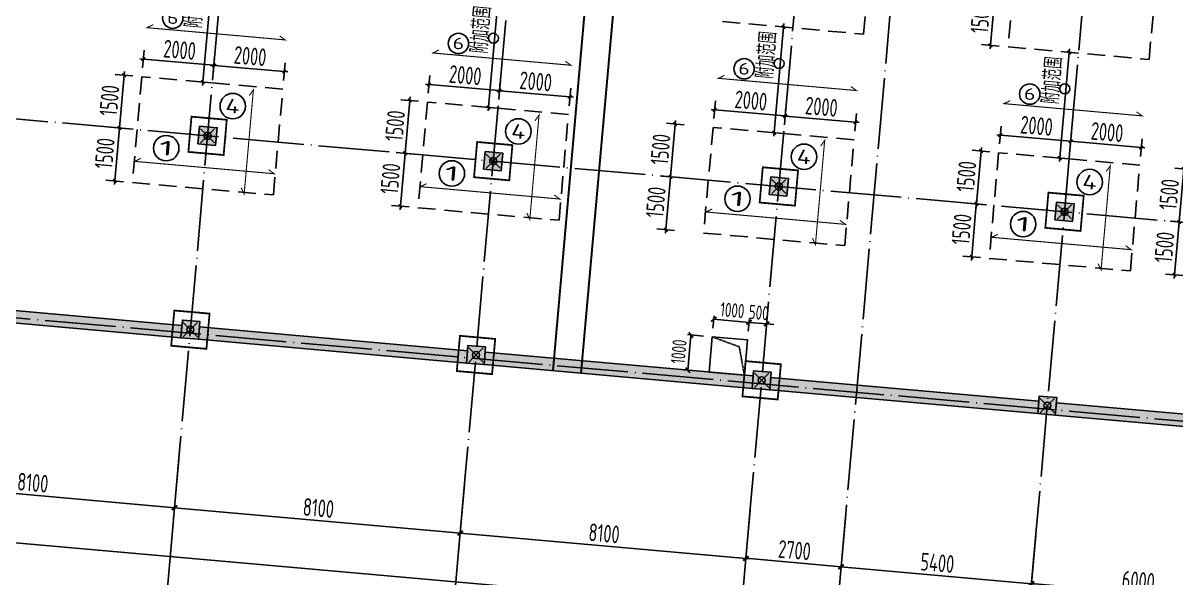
# Model space of a CAD drawing. Extents: x -57409 to 252654, y -8259 to 229119.
# Drawn here: x 98913 to 131477, y 25184 to 40868 of the extents above; entities that cross this region are included whole.
import ezdxf
from ezdxf.enums import TextEntityAlignment as Align

# ---------------------------------------------------------------- set-up
doc = ezdxf.new("R2010")
doc.units = 0
doc.header["$LTSCALE"] = 100
doc.header["$PDMODE"] = 35
doc.header["$PDSIZE"] = 200
for name, pattern in [('DASH', [0.35, 0.25, -0.1]), ('DASHED', [0.75, 0.5, -0.25]), ('DOTE', [2.42, 2, -0.2, 0.02, -0.2])]:
    doc.linetypes.add(name, pattern=pattern)
doc.layers.get('0').update_dxf_attribs({"linetype": 'CONTINUOUS'})
doc.layers.get('Defpoints').update_dxf_attribs({"linetype": 'CONTINUOUS'})
for name, color, linetype in [('B-TEXT', 3, 'CONTINUOUS'), ('codim', 7, 'CONTINUOUS'), ('COLU', 7, 'CONTINUOUS'), ('CT', 2, 'CONTINUOUS'), ('dim-wall', 7, 'CONTINUOUS'), ('dote', 253, 'DOTE'), ('h后浇带(新)', 1, 'CONTINUOUS'), ('h填实-柱墙', 254, 'CONTINUOUS'), ('JSK', 4, 'CONTINUOUS'), ('WALL', 3, 'CONTINUOUS'), ('Z-AXIS', 3, 'CONTINUOUS'), ('Z-TEXT', 2, 'CONTINUOUS'), ('z柱下板带', 140, 'CONTINUOUS'), ('z柱下板带1', 60, 'CONTINUOUS'), ('板底钢筋', 24, 'CONTINUOUS')]:
    doc.layers.add(name, color=color, linetype=linetype)
doc.layers.add('重心计算', color=7, linetype='CONTINUOUS', plot=False)
doc.styles.add('_TCH_AXIS', font='tssdeng.shx', dxfattribs={"width": 0.7, "bigfont": 'tssdchn.shx'})
doc.styles.add('COMPLEX', font='tssdeng.shx', dxfattribs={"width": 0.7, "bigfont": 'tssdchn.shx'})
doc.styles.add('Jgcad-DIM', font='tssdeng.shx', dxfattribs={"width": 0.7, "bigfont": 'tssdchn.shx'})
doc.styles.add('TSSD_Dimension', font='tssdeng.shx', dxfattribs={"width": 0.7})
doc.dimstyles.new('TSSD_100_100$0', dxfattribs={"dimtxt": 300, "dimasz": 100, "dimexe": 100, "dimexo": 250, "dimgap": 100, "dimtad": 1, "dimdec": 0, "dimzin": 0, "dimdsep": 46, "dimtxsty": 'TSSD_Dimension', "dimblk": '_tsdbk', "dimblk1": '_tsdbk', "dimblk2": '_tsdbk', "dimsah": 1, "dimcen": 0, "dimdle": 100, "dimclrt": 7, "dimadec": 0, "dimazin": 0, "dimtfac": 1, "dimtdec": 0, "dimtix": 1, "dimtmove": 2, "dimatfit": 3, "dimldrblk": '_tsdbk', "dimfxl": 1, "dimtolj": 1, "dimtzin": 0, "dimarcsym": 0})

# ---------------------------------------------------------------- blocks, each defined once
blk = doc.blocks.new('_tsdbk')
blk.add_line((-1, 0), (0, 0))
at = {"const_width": 0.5}
blk.add_lwpolyline([(-0.7, -0.7), (0.7, 0.7)], dxfattribs=at)
blk = doc.blocks.new('*D13')
at = {"layer": 'Defpoints', "color": 0}
for p in [(122161, 27113), (127540, 26636), (127397, 25022)]:
    blk.add_point(p, dxfattribs=at)
at = {"layer": 'Z-AXIS', "color": 0, "lineweight": -2}
for p, q in [((122139, 26864), (122009, 25399)), ((127518, 26387), (127388, 24922)), ((122118, 25490), (127298, 25031))]:
    blk.add_line(p, q, dxfattribs=at)
at = {"layer": 'Z-AXIS', "color": 0, "lineweight": -2, "xscale": 100, "yscale": 100, "zscale": 100}
for p, rotation in [((122018, 25499), 174.9316457825303), ((127397, 25022), 354.9316457825303)]:
    blk.add_blockref('_tsdbk', p, dxfattribs=dict(at, rotation=rotation))
at = {"layer": 'Z-AXIS', "color": 7, "insert": (124739, 25609), "char_height": 500, "attachment_point": 5, "rotation": 354.9316, "style": 'TSSD_Dimension'}
blk.add_mtext('\\A1;5400', dxfattribs=at)
blk = doc.blocks.new('*D14')
at = {"layer": 'Defpoints', "color": 0}
for p in [(48949, 33607), (214449, 18928), (214184, 15937)]:
    blk.add_point(p, dxfattribs=at)
at = {"layer": 'Z-AXIS', "color": 0, "lineweight": -2}
for p, q in [((48927, 33358), (48675, 30516)), ((48783, 30606), (214084, 15946)), ((214427, 18679), (214175, 15837))]:
    blk.add_line(p, q, dxfattribs=at)
at = {"layer": 'Z-AXIS', "color": 0, "lineweight": -2, "xscale": 100, "yscale": 100, "zscale": 100}
for p, rotation in [((48684, 30615), 174.9316457825303), ((214184, 15937), 354.9316457825303)]:
    blk.add_blockref('_tsdbk', p, dxfattribs=dict(at, rotation=rotation))
at = {"layer": 'Z-AXIS', "color": 7, "insert": (131465, 23625), "char_height": 500, "attachment_point": 5, "rotation": 354.9316, "style": 'TSSD_Dimension'}
blk.add_mtext('\\A1;166150', dxfattribs=at)
blk = doc.blocks.new('*D19')
at = {"layer": 'Defpoints', "color": 0}
for p in [(95267, 29499), (103335, 28783), (103192, 27169)]:
    blk.add_point(p, dxfattribs=at)
at = {"layer": 'Z-AXIS', "color": 0, "lineweight": -2}
for p, q in [((95245, 29250), (95115, 27785)), ((103313, 28534), (103183, 27069)), ((95223, 27875), (103093, 27178))]:
    blk.add_line(p, q, dxfattribs=at)
at = {"layer": 'Z-AXIS', "color": 0, "lineweight": -2, "xscale": 100, "yscale": 100, "zscale": 100}
for p, rotation in [((95124, 27884), 174.9316457825303), ((103192, 27169), 354.9316457825303)]:
    blk.add_blockref('_tsdbk', p, dxfattribs=dict(at, rotation=rotation))
at = {"layer": 'Z-AXIS', "color": 7, "insert": (99189, 27875), "char_height": 500, "attachment_point": 5, "rotation": 354.9316, "style": 'TSSD_Dimension'}
blk.add_mtext('\\A1;8100', dxfattribs=at)
blk = doc.blocks.new('*D23')
at = {"layer": 'Defpoints', "color": 0}
for p in [(103335, 28783), (111404, 28068), (111261, 26453)]:
    blk.add_point(p, dxfattribs=at)
at = {"layer": 'Z-AXIS', "color": 0, "lineweight": -2}
for p, q in [((103313, 28534), (103183, 27069)), ((111382, 27819), (111252, 26354)), ((103292, 27160), (111161, 26462))]:
    blk.add_line(p, q, dxfattribs=at)
at = {"layer": 'Z-AXIS', "color": 0, "lineweight": -2, "xscale": 100, "yscale": 100, "zscale": 100}
for p, rotation in [((103192, 27169), 174.9316457825303), ((111261, 26453), 354.9316457825303)]:
    blk.add_blockref('_tsdbk', p, dxfattribs=dict(at, rotation=rotation))
at = {"layer": 'Z-AXIS', "color": 7, "insert": (107257, 27160), "char_height": 500, "attachment_point": 5, "rotation": 354.9316, "style": 'TSSD_Dimension'}
blk.add_mtext('\\A1;8100', dxfattribs=at)
blk = doc.blocks.new('*D24')
at = {"layer": 'Defpoints', "color": 0}
for p in [(111404, 28068), (119472, 27352), (119329, 25738)]:
    blk.add_point(p, dxfattribs=at)
at = {"layer": 'Z-AXIS', "color": 0, "lineweight": -2}
for p, q in [((111382, 27819), (111252, 26354)), ((119450, 27103), (119320, 25638)), ((111360, 26444), (119229, 25746))]:
    blk.add_line(p, q, dxfattribs=at)
at = {"layer": 'Z-AXIS', "color": 0, "lineweight": -2, "xscale": 100, "yscale": 100, "zscale": 100}
for p, rotation in [((111261, 26453), 174.9316457825303), ((119329, 25738), 354.9316457825303)]:
    blk.add_blockref('_tsdbk', p, dxfattribs=dict(at, rotation=rotation))
at = {"layer": 'Z-AXIS', "color": 7, "insert": (115326, 26444), "char_height": 500, "attachment_point": 5, "rotation": 354.9316, "style": 'TSSD_Dimension'}
blk.add_mtext('\\A1;8100', dxfattribs=at)
blk = doc.blocks.new('*D25')
at = {"layer": 'Defpoints', "color": 0}
for p in [(119472, 27352), (122161, 27113), (122018, 25499)]:
    blk.add_point(p, dxfattribs=at)
at = {"layer": 'Z-AXIS', "color": 0, "lineweight": -2}
for p, q in [((119450, 27103), (119320, 25638)), ((122139, 26864), (122009, 25399)), ((119428, 25729), (121919, 25508))]:
    blk.add_line(p, q, dxfattribs=at)
at = {"layer": 'Z-AXIS', "color": 0, "lineweight": -2, "xscale": 100, "yscale": 100, "zscale": 100}
for p, rotation in [((119329, 25738), 174.9316457825303), ((122018, 25499), 354.9316457825303)]:
    blk.add_blockref('_tsdbk', p, dxfattribs=dict(at, rotation=rotation))
at = {"layer": 'Z-AXIS', "color": 7, "insert": (120704, 25967), "char_height": 500, "attachment_point": 5, "rotation": 354.9316, "style": 'TSSD_Dimension'}
blk.add_mtext('\\A1;2700', dxfattribs=at)
blk = doc.blocks.new('*D31')
at = {"layer": 'Defpoints', "color": 0}
for p in [(127540, 26636), (133517, 26106), (133374, 24492)]:
    blk.add_point(p, dxfattribs=at)
at = {"layer": 'Z-AXIS', "color": 0, "lineweight": -2}
for p, q in [((127518, 26387), (127388, 24922)), ((133495, 25857), (133365, 24392)), ((127497, 25013), (133274, 24501))]:
    blk.add_line(p, q, dxfattribs=at)
at = {"layer": 'Z-AXIS', "color": 0, "lineweight": -2, "xscale": 100, "yscale": 100, "zscale": 100}
for p, rotation in [((127397, 25022), 174.9316457825303), ((133374, 24492), 354.9316457825303)]:
    blk.add_blockref('_tsdbk', p, dxfattribs=dict(at, rotation=rotation))
at = {"layer": 'Z-AXIS', "color": 7, "insert": (130416, 25106), "char_height": 500, "attachment_point": 5, "rotation": 354.9316, "style": 'TSSD_Dimension'}
blk.add_mtext('\\A1;6000', dxfattribs=at)
blk = doc.blocks.new('_AXISO')
blk.add_circle((0, 0), 0.5)
at = {"layer": 'B-TEXT', "style": 'COMPLEX', "width": 1.450893}
blk.add_attdef('A', text='', height=0.56, dxfattribs=at).set_placement((0.249375, -0.28), (0.749375, -0.28), align=Align.FIT)
blk = doc.blocks.new('_ArchTick')
at = {"color": 0, "linetype": 'ByBlock', "const_width": 0.4}
blk.add_lwpolyline([(-0.5, -0.5), (0.5, 0.5)], dxfattribs=at)
blk = doc.blocks.new('*D1659')
at = {"layer": 'codim', "color": 7, "lineweight": -2}
for p, q in [((126618, 41708), (126120, 41752)), ((126486, 40214), (125988, 40258))]:
    blk.add_line(p, q, dxfattribs=at)
at = {"layer": 'codim', "color": 0, "lineweight": -2}
blk.add_line((126228, 40137), (126378, 41830), dxfattribs=at)
at = {"layer": 'Defpoints', "color": 0}
for p in [(126369, 41730), (126867, 41686), (126735, 40192)]:
    blk.add_point(p, dxfattribs=at)
at = {"layer": 'codim', "color": 0, "lineweight": -2, "xscale": 100, "yscale": 100, "zscale": 100}
for p, rotation in [((126369, 41730), 84.93164578921419), ((126237, 40236), 264.9316457892142)]:
    blk.add_blockref('_ArchTick', p, dxfattribs=dict(at, rotation=rotation))
at = {"layer": 'codim', "color": 1, "insert": (125954, 41014), "char_height": 500, "attachment_point": 5, "rotation": 84.9316, "style": 'Jgcad-DIM'}
blk.add_mtext('\\A1;1500', dxfattribs=at)
blk = doc.blocks.new('*D1460')
at = {"layer": 'codim', "color": 7, "lineweight": -2}
for p, q in [((131816, 35224), (131318, 35268)), ((131683, 33730), (131185, 33774))]:
    blk.add_line(p, q, dxfattribs=at)
at = {"layer": 'codim', "color": 0, "lineweight": -2}
blk.add_line((131425, 33652), (131576, 35345), dxfattribs=at)
at = {"layer": 'Defpoints', "color": 0}
for p in [(131567, 35246), (132065, 35202), (131932, 33707)]:
    blk.add_point(p, dxfattribs=at)
at = {"layer": 'codim', "color": 0, "lineweight": -2, "xscale": 100, "yscale": 100, "zscale": 100}
for p, rotation in [((131567, 35246), 84.93164578921419), ((131434, 33752), 264.9316457892142)]:
    blk.add_blockref('_ArchTick', p, dxfattribs=dict(at, rotation=rotation))
at = {"layer": 'codim', "color": 1, "insert": (131152, 34530), "char_height": 500, "attachment_point": 5, "rotation": 84.9316, "style": 'Jgcad-DIM'}
blk.add_mtext('\\A1;1500', dxfattribs=at)
blk = doc.blocks.new('*D1461')
at = {"layer": 'codim', "color": 0, "lineweight": -2}
blk.add_line((131558, 35146), (131708, 36840), dxfattribs=at)
at = {"layer": 'codim', "color": 7, "lineweight": -2}
for p, q in [((131948, 36718), (131450, 36762)), ((131816, 35224), (131318, 35268))]:
    blk.add_line(p, q, dxfattribs=at)
at = {"layer": 'Defpoints', "color": 0}
for p in [(131699, 36740), (132197, 36696), (132065, 35202)]:
    blk.add_point(p, dxfattribs=at)
at = {"layer": 'codim', "color": 0, "lineweight": -2, "xscale": 100, "yscale": 100, "zscale": 100}
for p, rotation in [((131699, 36740), 84.93164578921419), ((131567, 35246), 264.9316457892142)]:
    blk.add_blockref('_ArchTick', p, dxfattribs=dict(at, rotation=rotation))
at = {"layer": 'codim', "color": 1, "insert": (131284, 36024), "char_height": 500, "attachment_point": 5, "rotation": 84.9316, "style": 'Jgcad-DIM'}
blk.add_mtext('\\A1;1500', dxfattribs=at)
blk = doc.blocks.new('*D1474')
at = {"layer": 'codim', "color": 0, "lineweight": -2}
blk.add_line((125698, 34160), (125848, 35853), dxfattribs=at)
at = {"layer": 'codim', "color": 7, "lineweight": -2}
for p, q in [((126088, 35732), (125590, 35776)), ((125956, 34238), (125458, 34282))]:
    blk.add_line(p, q, dxfattribs=at)
at = {"layer": 'Defpoints', "color": 0}
for p in [(125839, 35754), (126337, 35710), (126205, 34215)]:
    blk.add_point(p, dxfattribs=at)
at = {"layer": 'codim', "color": 0, "lineweight": -2, "xscale": 100, "yscale": 100, "zscale": 100}
for p, rotation in [((125839, 35754), 84.93164578921422), ((125707, 34260), 264.9316457892142)]:
    blk.add_blockref('_ArchTick', p, dxfattribs=dict(at, rotation=rotation))
at = {"layer": 'codim', "color": 1, "insert": (125424, 35038), "char_height": 500, "attachment_point": 5, "rotation": 84.9316, "style": 'Jgcad-DIM'}
blk.add_mtext('\\A1;1500', dxfattribs=at)
blk = doc.blocks.new('*D1475')
at = {"layer": 'codim', "color": 7, "lineweight": -2}
for p, q in [((126221, 37226), (125723, 37270)), ((126088, 35732), (125590, 35776))]:
    blk.add_line(p, q, dxfattribs=at)
at = {"layer": 'codim', "color": 0, "lineweight": -2}
blk.add_line((125830, 35654), (125981, 37347), dxfattribs=at)
at = {"layer": 'Defpoints', "color": 0}
for p in [(125972, 37248), (126470, 37204), (126337, 35710)]:
    blk.add_point(p, dxfattribs=at)
at = {"layer": 'codim', "color": 0, "lineweight": -2, "xscale": 100, "yscale": 100, "zscale": 100}
for p, rotation in [((125972, 37248), 84.93164578921422), ((125839, 35754), 264.9316457892142)]:
    blk.add_blockref('_ArchTick', p, dxfattribs=dict(at, rotation=rotation))
at = {"layer": 'codim', "color": 1, "insert": (125557, 36532), "char_height": 500, "attachment_point": 5, "rotation": 84.9316, "style": 'Jgcad-DIM'}
blk.add_mtext('\\A1;1500', dxfattribs=at)
blk = doc.blocks.new('*D1476')
at = {"layer": 'codim', "color": 7, "lineweight": -2}
for p, q in [((126492, 37453), (126536, 37951)), ((128484, 37276), (128528, 37774))]:
    blk.add_line(p, q, dxfattribs=at)
at = {"layer": 'codim', "color": 0, "lineweight": -2}
blk.add_line((126414, 37711), (128606, 37516), dxfattribs=at)
at = {"layer": 'Defpoints', "color": 0}
for p in [(128506, 37525), (126470, 37204), (128462, 37027)]:
    blk.add_point(p, dxfattribs=at)
at = {"layer": 'codim', "color": 0, "lineweight": -2, "xscale": 100, "yscale": 100, "zscale": 100}
for p, rotation in [((126514, 37702), 174.9316457875895), ((128506, 37525), 354.9316457875895)]:
    blk.add_blockref('_ArchTick', p, dxfattribs=dict(at, rotation=rotation))
at = {"layer": 'codim', "color": 1, "insert": (127541, 37962), "char_height": 500, "attachment_point": 5, "rotation": 354.9316, "style": 'Jgcad-DIM'}
blk.add_mtext('\\A1;2000', dxfattribs=at)
blk = doc.blocks.new('*D1477')
at = {"layer": 'codim', "color": 0, "lineweight": -2}
blk.add_line((128406, 37534), (130598, 37340), dxfattribs=at)
at = {"layer": 'codim', "color": 7, "lineweight": -2}
for p, q in [((128484, 37276), (128528, 37774)), ((130476, 37099), (130520, 37597))]:
    blk.add_line(p, q, dxfattribs=at)
at = {"layer": 'Defpoints', "color": 0}
for p in [(130498, 37348), (128462, 37027), (130454, 36850)]:
    blk.add_point(p, dxfattribs=at)
at = {"layer": 'codim', "color": 0, "lineweight": -2, "xscale": 100, "yscale": 100, "zscale": 100}
for p, rotation in [((128506, 37525), 174.9316457875895), ((130498, 37348), 354.9316457875895)]:
    blk.add_blockref('_ArchTick', p, dxfattribs=dict(at, rotation=rotation))
at = {"layer": 'codim', "color": 1, "insert": (129533, 37785), "char_height": 500, "attachment_point": 5, "rotation": 354.9316, "style": 'Jgcad-DIM'}
blk.add_mtext('\\A1;2000', dxfattribs=at)
blk = doc.blocks.new('*D1478')
at = {"layer": 'codim', "color": 7, "lineweight": -2}
for p, q in [((117450, 36498), (116952, 36542)), ((117317, 35004), (116819, 35048))]:
    blk.add_line(p, q, dxfattribs=at)
at = {"layer": 'codim', "color": 0, "lineweight": -2}
blk.add_line((117060, 34926), (117210, 36619), dxfattribs=at)
at = {"layer": 'Defpoints', "color": 0}
for p in [(117201, 36520), (117699, 36476), (117566, 34982)]:
    blk.add_point(p, dxfattribs=at)
at = {"layer": 'codim', "color": 0, "lineweight": -2, "xscale": 100, "yscale": 100, "zscale": 100}
for p, rotation in [((117201, 36520), 84.93164578921554), ((117068, 35026), 264.9316457892155)]:
    blk.add_blockref('_ArchTick', p, dxfattribs=dict(at, rotation=rotation))
at = {"layer": 'codim', "color": 1, "insert": (116786, 35804), "char_height": 500, "attachment_point": 5, "rotation": 84.9316, "style": 'Jgcad-DIM'}
blk.add_mtext('\\A1;1500', dxfattribs=at)
blk = doc.blocks.new('*D1479')
at = {"layer": 'codim', "color": 0, "lineweight": -2}
blk.add_line((117192, 36420), (117342, 38114), dxfattribs=at)
at = {"layer": 'codim', "color": 7, "lineweight": -2}
for p, q in [((117582, 37992), (117084, 38036)), ((117450, 36498), (116952, 36542))]:
    blk.add_line(p, q, dxfattribs=at)
at = {"layer": 'Defpoints', "color": 0}
for p in [(117333, 38014), (117831, 37970), (117699, 36476)]:
    blk.add_point(p, dxfattribs=at)
at = {"layer": 'codim', "color": 0, "lineweight": -2, "xscale": 100, "yscale": 100, "zscale": 100}
for p, rotation in [((117333, 38014), 84.93164578921554), ((117201, 36520), 264.9316457892155)]:
    blk.add_blockref('_ArchTick', p, dxfattribs=dict(at, rotation=rotation))
at = {"layer": 'codim', "color": 1, "insert": (116918, 37298), "char_height": 500, "attachment_point": 5, "rotation": 84.9316, "style": 'Jgcad-DIM'}
blk.add_mtext('\\A1;1500', dxfattribs=at)
blk = doc.blocks.new('*D1480')
at = {"layer": 'codim', "color": 7, "lineweight": -2}
for p, q in [((118424, 38168), (118468, 38666)), ((120416, 37992), (120460, 38490))]:
    blk.add_line(p, q, dxfattribs=at)
at = {"layer": 'codim', "color": 0, "lineweight": -2}
blk.add_line((118346, 38426), (120537, 38232), dxfattribs=at)
at = {"layer": 'Defpoints', "color": 0}
for p in [(120438, 38241), (118401, 37919), (120394, 37743)]:
    blk.add_point(p, dxfattribs=at)
at = {"layer": 'codim', "color": 0, "lineweight": -2, "xscale": 100, "yscale": 100, "zscale": 100}
for p, rotation in [((118446, 38417), 174.931645787589), ((120438, 38241), 354.9316457875889)]:
    blk.add_blockref('_ArchTick', p, dxfattribs=dict(at, rotation=rotation))
at = {"layer": 'codim', "color": 1, "insert": (119473, 38678), "char_height": 500, "attachment_point": 5, "rotation": 354.9316, "style": 'Jgcad-DIM'}
blk.add_mtext('\\A1;2000', dxfattribs=at)
blk = doc.blocks.new('*D1481')
at = {"layer": 'codim', "color": 7, "lineweight": -2}
for p, q in [((120416, 37992), (120460, 38490)), ((122408, 37815), (122452, 38313))]:
    blk.add_line(p, q, dxfattribs=at)
at = {"layer": 'codim', "color": 0, "lineweight": -2}
blk.add_line((120338, 38249), (122530, 38055), dxfattribs=at)
at = {"layer": 'Defpoints', "color": 0}
for p in [(122430, 38064), (120394, 37743), (122386, 37566)]:
    blk.add_point(p, dxfattribs=at)
at = {"layer": 'codim', "color": 0, "lineweight": -2, "xscale": 100, "yscale": 100, "zscale": 100}
for p, rotation in [((120438, 38241), 174.931645787589), ((122430, 38064), 354.9316457875889)]:
    blk.add_blockref('_ArchTick', p, dxfattribs=dict(at, rotation=rotation))
at = {"layer": 'codim', "color": 1, "insert": (121465, 38501), "char_height": 500, "attachment_point": 5, "rotation": 354.9316, "style": 'Jgcad-DIM'}
blk.add_mtext('\\A1;2000', dxfattribs=at)
blk = doc.blocks.new('*D1482')
at = {"layer": 'codim', "color": 7, "lineweight": -2}
for p, q in [((109952, 37163), (109454, 37207)), ((109819, 35669), (109321, 35713))]:
    blk.add_line(p, q, dxfattribs=at)
at = {"layer": 'codim', "color": 0, "lineweight": -2}
blk.add_line((109561, 35591), (109711, 37285), dxfattribs=at)
at = {"layer": 'Defpoints', "color": 0}
for p in [(109703, 37185), (110201, 37141), (110068, 35647)]:
    blk.add_point(p, dxfattribs=at)
at = {"layer": 'codim', "color": 0, "lineweight": -2, "xscale": 100, "yscale": 100, "zscale": 100}
for p, rotation in [((109703, 37185), 84.93164578921422), ((109570, 35691), 264.9316457892142)]:
    blk.add_blockref('_ArchTick', p, dxfattribs=dict(at, rotation=rotation))
at = {"layer": 'codim', "color": 1, "insert": (109288, 36469), "char_height": 500, "attachment_point": 5, "rotation": 84.9316, "style": 'Jgcad-DIM'}
blk.add_mtext('\\A1;1500', dxfattribs=at)
blk = doc.blocks.new('*D1442')
at = {"layer": 'codim', "color": 0, "lineweight": -2}
blk.add_line((109694, 37085), (109844, 38779), dxfattribs=at)
at = {"layer": 'codim', "color": 7, "lineweight": -2}
for p, q in [((110084, 38657), (109586, 38701)), ((109952, 37163), (109454, 37207))]:
    blk.add_line(p, q, dxfattribs=at)
at = {"layer": 'Defpoints', "color": 0}
for p in [(109835, 38679), (110333, 38635), (110201, 37141)]:
    blk.add_point(p, dxfattribs=at)
at = {"layer": 'codim', "color": 0, "lineweight": -2, "xscale": 100, "yscale": 100, "zscale": 100}
for p, rotation in [((109835, 38679), 84.93164578921422), ((109703, 37185), 264.9316457892142)]:
    blk.add_blockref('_ArchTick', p, dxfattribs=dict(at, rotation=rotation))
at = {"layer": 'codim', "color": 1, "insert": (109420, 37963), "char_height": 500, "attachment_point": 5, "rotation": 84.9316, "style": 'Jgcad-DIM'}
blk.add_mtext('\\A1;1500', dxfattribs=at)
blk = doc.blocks.new('*D1443')
at = {"layer": 'codim', "color": 0, "lineweight": -2}
blk.add_line((110278, 39142), (112469, 38947), dxfattribs=at)
at = {"layer": 'codim', "color": 7, "lineweight": -2}
for p, q in [((110355, 38884), (110399, 39382)), ((112347, 38707), (112392, 39205))]:
    blk.add_line(p, q, dxfattribs=at)
at = {"layer": 'Defpoints', "color": 0}
for p in [(112369, 38956), (110333, 38635), (112325, 38458)]:
    blk.add_point(p, dxfattribs=at)
at = {"layer": 'codim', "color": 0, "lineweight": -2, "xscale": 100, "yscale": 100, "zscale": 100}
for p, rotation in [((110377, 39133), 174.9316457875902), ((112369, 38956), 354.9316457875902)]:
    blk.add_blockref('_ArchTick', p, dxfattribs=dict(at, rotation=rotation))
at = {"layer": 'codim', "color": 1, "insert": (111404, 39393), "char_height": 500, "attachment_point": 5, "rotation": 354.9316, "style": 'Jgcad-DIM'}
blk.add_mtext('\\A1;2000', dxfattribs=at)
blk = doc.blocks.new('*D1444')
at = {"layer": 'codim', "color": 7, "lineweight": -2}
for p, q in [((112347, 38707), (112392, 39205)), ((114340, 38531), (114384, 39029))]:
    blk.add_line(p, q, dxfattribs=at)
at = {"layer": 'codim', "color": 0, "lineweight": -2}
blk.add_line((112270, 38965), (114461, 38771), dxfattribs=at)
at = {"layer": 'Defpoints', "color": 0}
for p in [(114362, 38780), (112325, 38458), (114317, 38282)]:
    blk.add_point(p, dxfattribs=at)
at = {"layer": 'codim', "color": 0, "lineweight": -2, "xscale": 100, "yscale": 100, "zscale": 100}
for p, rotation in [((112369, 38956), 174.9316457875902), ((114362, 38780), 354.9316457875902)]:
    blk.add_blockref('_ArchTick', p, dxfattribs=dict(at, rotation=rotation))
at = {"layer": 'codim', "color": 1, "insert": (113396, 39217), "char_height": 500, "attachment_point": 5, "rotation": 354.9316, "style": 'Jgcad-DIM'}
blk.add_mtext('\\A1;2000', dxfattribs=at)
blk = doc.blocks.new('*D1445')
at = {"layer": 'codim', "color": 7, "lineweight": -2}
for p, q in [((101883, 37878), (101385, 37923)), ((101751, 36384), (101253, 36428))]:
    blk.add_line(p, q, dxfattribs=at)
at = {"layer": 'codim', "color": 0, "lineweight": -2}
blk.add_line((101493, 36307), (101643, 38000), dxfattribs=at)
at = {"layer": 'Defpoints', "color": 0}
for p in [(101634, 37901), (102132, 37856), (102000, 36362)]:
    blk.add_point(p, dxfattribs=at)
at = {"layer": 'codim', "color": 0, "lineweight": -2, "xscale": 100, "yscale": 100, "zscale": 100}
for p, rotation in [((101634, 37901), 84.93164578921419), ((101502, 36406), 264.9316457892142)]:
    blk.add_blockref('_ArchTick', p, dxfattribs=dict(at, rotation=rotation))
at = {"layer": 'codim', "color": 1, "insert": (101219, 37184), "char_height": 500, "attachment_point": 5, "rotation": 84.9316, "style": 'Jgcad-DIM'}
blk.add_mtext('\\A1;1500', dxfattribs=at)
blk = doc.blocks.new('*D1446')
at = {"layer": 'codim', "color": 7, "lineweight": -2}
for p, q in [((102016, 39373), (101518, 39417)), ((101883, 37878), (101385, 37923))]:
    blk.add_line(p, q, dxfattribs=at)
at = {"layer": 'codim', "color": 0, "lineweight": -2}
blk.add_line((101625, 37801), (101776, 39494), dxfattribs=at)
at = {"layer": 'Defpoints', "color": 0}
for p in [(101767, 39395), (102265, 39350), (102132, 37856)]:
    blk.add_point(p, dxfattribs=at)
at = {"layer": 'codim', "color": 0, "lineweight": -2, "xscale": 100, "yscale": 100, "zscale": 100}
for p, rotation in [((101767, 39395), 84.93164578921419), ((101634, 37901), 264.9316457892142)]:
    blk.add_blockref('_ArchTick', p, dxfattribs=dict(at, rotation=rotation))
at = {"layer": 'codim', "color": 1, "insert": (101352, 38679), "char_height": 500, "attachment_point": 5, "rotation": 84.9316, "style": 'Jgcad-DIM'}
blk.add_mtext('\\A1;1500', dxfattribs=at)
blk = doc.blocks.new('*D1447')
at = {"layer": 'codim', "color": 7, "lineweight": -2}
for p, q in [((102287, 39599), (102331, 40098)), ((104279, 39423), (104323, 39921))]:
    blk.add_line(p, q, dxfattribs=at)
at = {"layer": 'codim', "color": 0, "lineweight": -2}
blk.add_line((102209, 39857), (104401, 39663), dxfattribs=at)
at = {"layer": 'Defpoints', "color": 0}
for p in [(104301, 39672), (102265, 39350), (104257, 39174)]:
    blk.add_point(p, dxfattribs=at)
at = {"layer": 'codim', "color": 0, "lineweight": -2, "xscale": 100, "yscale": 100, "zscale": 100}
for p, rotation in [((102309, 39849), 174.931645787588), ((104301, 39672), 354.931645787588)]:
    blk.add_blockref('_ArchTick', p, dxfattribs=dict(at, rotation=rotation))
at = {"layer": 'codim', "color": 1, "insert": (103336, 40109), "char_height": 500, "attachment_point": 5, "rotation": 354.9316, "style": 'Jgcad-DIM'}
blk.add_mtext('\\A1;2000', dxfattribs=at)
blk = doc.blocks.new('*D1448')
at = {"layer": 'codim', "color": 7, "lineweight": -2}
for p, q in [((104279, 39423), (104323, 39921)), ((106271, 39246), (106315, 39744))]:
    blk.add_line(p, q, dxfattribs=at)
at = {"layer": 'codim', "color": 0, "lineweight": -2}
blk.add_line((104202, 39681), (106393, 39486), dxfattribs=at)
at = {"layer": 'Defpoints', "color": 0}
for p in [(106293, 39495), (104257, 39174), (106249, 38997)]:
    blk.add_point(p, dxfattribs=at)
at = {"layer": 'codim', "color": 0, "lineweight": -2, "xscale": 100, "yscale": 100, "zscale": 100}
for p, rotation in [((104301, 39672), 174.931645787588), ((106293, 39495), 354.931645787588)]:
    blk.add_blockref('_ArchTick', p, dxfattribs=dict(at, rotation=rotation))
at = {"layer": 'codim', "color": 1, "insert": (105328, 39932), "char_height": 500, "attachment_point": 5, "rotation": 354.9316, "style": 'Jgcad-DIM'}
blk.add_mtext('\\A1;2000', dxfattribs=at)
blk = doc.blocks.new('*D2804')
at = {"layer": 'Defpoints', "color": 0}
for p in [(117779, 32052), (118378, 31998), (118290, 31002)]:
    blk.add_point(p, dxfattribs=at)
at = {"layer": 'dim-wall', "color": 0, "lineweight": -2}
for p, q in [((118129, 32020), (117679, 32061)), ((117699, 31155), (117770, 31952)), ((118041, 31024), (117590, 31065))]:
    blk.add_line(p, q, dxfattribs=at)
at = {"layer": 'dim-wall', "color": 0, "lineweight": -2, "xscale": 100, "yscale": 100, "zscale": 100}
for p, rotation in [((117779, 32052), 84.89999999999996), ((117690, 31056), 264.9)]:
    blk.add_blockref('_tsdbk', p, dxfattribs=dict(at, rotation=rotation))
at = {"layer": 'dim-wall', "color": 7, "insert": (117435, 31580), "char_height": 400, "attachment_point": 5, "rotation": 84.9, "style": 'TSSD_Dimension'}
blk.add_mtext('\\A1;1000', dxfattribs=at)
blk = doc.blocks.new('*D2805')
at = {"layer": 'Defpoints', "color": 0}
for p in [(119419, 32407), (118378, 31998), (119374, 31910)]:
    blk.add_point(p, dxfattribs=at)
at = {"layer": 'dim-wall', "color": 0, "lineweight": -2}
for p, q in [((118400, 32247), (118432, 32596)), ((118522, 32487), (119319, 32416)), ((119397, 32159), (119428, 32507))]:
    blk.add_line(p, q, dxfattribs=at)
at = {"layer": 'dim-wall', "color": 0, "lineweight": -2, "xscale": 100, "yscale": 100, "zscale": 100}
for p, rotation in [((118423, 32496), 174.9), ((119419, 32407), 354.9)]:
    blk.add_blockref('_tsdbk', p, dxfattribs=dict(at, rotation=rotation))
at = {"layer": 'dim-wall', "color": 7, "insert": (118947, 32751), "char_height": 400, "attachment_point": 5, "rotation": 354.9, "style": 'TSSD_Dimension'}
blk.add_mtext('\\A1;1000', dxfattribs=at)
blk = doc.blocks.new('*D2806')
at = {"layer": 'Defpoints', "color": 0}
for p in [(119917, 32363), (119889, 32052), (119374, 31910)]:
    blk.add_point(p, dxfattribs=at)
at = {"layer": 'dim-wall', "color": 0, "lineweight": -2}
for p, q in [((119319, 32416), (119220, 32425)), ((119397, 32159), (119428, 32507)), ((119419, 32407), (119917, 32363)), ((119911, 32301), (119926, 32463)), ((120016, 32354), (120116, 32345))]:
    blk.add_line(p, q, dxfattribs=at)
at = {"layer": 'dim-wall', "color": 0, "lineweight": -2, "xscale": 100, "yscale": 100, "zscale": 100}
for p, rotation in [((119419, 32407), 354.9), ((119917, 32363), 174.9)]:
    blk.add_blockref('_tsdbk', p, dxfattribs=dict(at, rotation=rotation))
at = {"layer": 'dim-wall', "color": 7, "insert": (119694, 32684), "char_height": 400, "attachment_point": 5, "rotation": 354.9, "style": 'TSSD_Dimension'}
blk.add_mtext('\\A1;500', dxfattribs=at)
blk = doc.blocks.new('*D2891')
at = {"layer": 'codim', "color": 0, "lineweight": -2}
blk.add_line((128472, 40138), (128187, 36951), dxfattribs=at)
at = {"layer": 'codim', "color": 7, "lineweight": -2}
for p, q in [((128401, 40044), (128712, 40017)), ((128136, 37056), (128445, 37028))]:
    blk.add_line(p, q, dxfattribs=at)
at = {"layer": 'Defpoints', "color": 0}
for p in [(128152, 40066), (127887, 37078), (128196, 37051)]:
    blk.add_point(p, dxfattribs=at)
at = {"layer": 'codim', "color": 0, "lineweight": -2, "xscale": 100, "yscale": 100, "zscale": 100}
for p, rotation in [((128463, 40039), 84.8999999995674), ((128196, 37051), 264.8999999995674)]:
    blk.add_blockref('_ArchTick', p, dxfattribs=dict(at, rotation=rotation))
at = {"layer": 'codim', "color": 1, "insert": (127979, 39250), "char_height": 500, "attachment_point": 5, "rotation": 84.9, "style": 'Jgcad-DIM'}
blk.add_mtext('\\A1;\\A1;\\A1;\\A1;附加范围', dxfattribs=at)
blk = doc.blocks.new('*D2892')
at = {"layer": 'codim', "color": 0, "lineweight": -2}
blk.add_line((120403, 40854), (120119, 37667), dxfattribs=at)
at = {"layer": 'codim', "color": 7, "lineweight": -2}
for p, q in [((120332, 40760), (120643, 40732)), ((120068, 37772), (120377, 37744))]:
    blk.add_line(p, q, dxfattribs=at)
at = {"layer": 'Defpoints', "color": 0}
for p in [(120083, 40782), (119819, 37794), (120128, 37766)]:
    blk.add_point(p, dxfattribs=at)
at = {"layer": 'codim', "color": 0, "lineweight": -2, "xscale": 100, "yscale": 100, "zscale": 100}
for p, rotation in [((120394, 40754), 84.8999999995674), ((120128, 37766), 264.8999999995674)]:
    blk.add_blockref('_ArchTick', p, dxfattribs=dict(at, rotation=rotation))
at = {"layer": 'codim', "color": 1, "insert": (119911, 39965), "char_height": 500, "attachment_point": 5, "rotation": 84.9, "style": 'Jgcad-DIM'}
blk.add_mtext('\\A1;\\A1;\\A1;\\A1;附加范围', dxfattribs=at)
blk = doc.blocks.new('*D2893')
at = {"layer": 'codim', "color": 0, "lineweight": -2}
blk.add_line((112335, 41570), (112050, 38382), dxfattribs=at)
at = {"layer": 'codim', "color": 7, "lineweight": -2}
for p, q in [((112264, 41475), (112575, 41448)), ((112000, 38487), (112308, 38460))]:
    blk.add_line(p, q, dxfattribs=at)
at = {"layer": 'Defpoints', "color": 0}
for p in [(112015, 41498), (111751, 38509), (112059, 38482)]:
    blk.add_point(p, dxfattribs=at)
at = {"layer": 'codim', "color": 0, "lineweight": -2, "xscale": 100, "yscale": 100, "zscale": 100}
for p, rotation in [((112326, 41470), 84.8999999995674), ((112059, 38482), 264.8999999995674)]:
    blk.add_blockref('_ArchTick', p, dxfattribs=dict(at, rotation=rotation))
at = {"layer": 'codim', "color": 1, "insert": (111842, 40681), "char_height": 500, "attachment_point": 5, "rotation": 84.9, "style": 'Jgcad-DIM'}
blk.add_mtext('\\A1;\\A1;\\A1;\\A1;附加范围', dxfattribs=at)
blk = doc.blocks.new('*D2894')
at = {"layer": 'codim', "color": 0, "lineweight": -2}
blk.add_line((104267, 42285), (103982, 39098), dxfattribs=at)
at = {"layer": 'codim', "color": 7, "lineweight": -2}
for p, q in [((104196, 42191), (104507, 42163)), ((103931, 39203), (104240, 39175))]:
    blk.add_line(p, q, dxfattribs=at)
at = {"layer": 'Defpoints', "color": 0}
for p in [(103947, 42213), (103682, 39225), (103991, 39197)]:
    blk.add_point(p, dxfattribs=at)
at = {"layer": 'codim', "color": 0, "lineweight": -2, "xscale": 100, "yscale": 100, "zscale": 100}
for p, rotation in [((104258, 42186), 84.8999999995674), ((103991, 39197), 264.8999999995674)]:
    blk.add_blockref('_ArchTick', p, dxfattribs=dict(at, rotation=rotation))
at = {"layer": 'codim', "color": 1, "insert": (103774, 41396), "char_height": 500, "attachment_point": 5, "rotation": 84.9, "style": 'Jgcad-DIM'}
blk.add_mtext('\\A1;\\A1;\\A1;\\A1;附加范围', dxfattribs=at)
blk = doc.blocks.new('1')
at = {"layer": 'h后浇带(新)', "color": 6, "lineweight": 30}
for p, q in [((630771, 524573), (641330, 510244)), ((631889, 524404), (641974, 510719))]:
    blk.add_line(p, q, dxfattribs=at)
blk = doc.blocks.new('后浇带现场')
at = {"color": 1, "lineweight": 30, "rotation": 318.5460777723208}
blk.add_blockref('1', (-77006, 620463), dxfattribs=at)

msp = doc.modelspace()

# ---------------------------------------------------------------- hatches: boundary and pattern name
at = {"layer": 'h填实-柱墙'}
for points in [[(103853.3, 37452.7), (104351.4, 37408.5), (104395.5, 37906.6), (103897.5, 37950.8)], [(111921.6, 36737.1), (112419.7, 36693), (112463.9, 37191), (111965.8, 37235.2)], [(119990, 36021.5), (120488, 35977.4), (120532.2, 36475.4), (120034.1, 36519.6)], [(128058.3, 35306), (128556.3, 35261.8), (128600.5, 35759.8), (128102.5, 35804)], [(95828.1, 32994.3), (103398.3, 32322.9), (103367.4, 31974.2), (95797.1, 32645.6)], [(103367.4, 31974.2), (103865.5, 31930), (103909.6, 32428.1), (103411.6, 32472.3)], [(103896.4, 32278.7), (111466.7, 31607.3), (111435.8, 31258.6), (103865.5, 31930)], [(111435.8, 31258.6), (111933.8, 31214.5), (111978, 31712.5), (111479.9, 31756.7)], [(111964.7, 31563.1), (119535, 30891.7), (119504.1, 30543), (111933.8, 31214.5)], [(119504.1, 30543), (120002.1, 30498.9), (120046.3, 30996.9), (119548.3, 31041.1)], [(120033, 30847.5), (127603.3, 30176.1), (127572.4, 29827.5), (120002.1, 30498.9)], [(127572.4, 29827.5), (128070.5, 29783.3), (128114.6, 30281.3), (127616.6, 30325.5)], [(128101.4, 30131.9), (133330.8, 29668.1), (133299.9, 29319.5), (128070.5, 29783.3)]]:
    msp.add_hatch(color=256, dxfattribs=at).paths.add_polyline_path(points)

# ---------------------------------------------------------------- linework, layer by layer
at = {"layer": 'codim'}
for centre in [(112200.5, 40439.4), (120268.8, 39723.8), (128337.1, 39008.2)]:
    msp.add_circle(centre, 140.1, dxfattribs=at)
at = {"layer": 'COLU'}
for points in [[(103853.3, 37452.7), (104351.4, 37408.5), (104395.5, 37906.6), (103897.5, 37950.8)], [(111921.6, 36737.1), (112419.7, 36693), (112463.9, 37191), (111965.8, 37235.2)], [(119990, 36021.5), (120488, 35977.4), (120532.2, 36475.4), (120034.1, 36519.6)], [(128058.3, 35306), (128556.3, 35261.8), (128600.5, 35759.8), (128102.5, 35804)], [(103367.4, 31974.2), (103865.5, 31930), (103909.6, 32428.1), (103411.6, 32472.3)], [(111435.8, 31258.6), (111933.8, 31214.5), (111978, 31712.5), (111479.9, 31756.7)], [(119504.1, 30543), (120002.1, 30498.9), (120046.3, 30996.9), (119548.3, 31041.1)], [(127572.4, 29827.5), (128070.5, 29783.3), (128114.6, 30281.3), (127616.6, 30325.5)]]:
    msp.add_lwpolyline(points, close=True, dxfattribs=at)
at = {"layer": 'CT', "const_width": 50}
for points in [[(103582.2, 37225.8), (104578.3, 37137.4), (104666.6, 38133.5), (103670.5, 38221.9)], [(111650.5, 36510.2), (112646.6, 36421.8), (112735, 37417.9), (111738.9, 37506.3)], [(119718.9, 35794.6), (120715, 35706.3), (120803.3, 36702.4), (119807.2, 36790.7)], [(127787.2, 35079), (128783.3, 34990.7), (128871.6, 35986.8), (127875.5, 36075.1)], [(103096.3, 31747.3), (104092.4, 31658.9), (104180.7, 32655), (103184.7, 32743.4)], [(111164.6, 31031.7), (112160.7, 30943.4), (112249.1, 31939.4), (111253, 32027.8)], [(119233, 30316.1), (120229.1, 30227.8), (120317.4, 31223.9), (119321.3, 31312.2)]]:
    msp.add_lwpolyline(points, close=True, dxfattribs=at)
at = {"layer": 'dote', "ltscale": 10}
for p, q in [((131690.9, 73434.1), (127540.4, 26636.4)), ((125808.5, 68233.5), (122161.5, 27113.4)), ((113186.6, 48170.1), (111403.7, 28067.5)), ((121255, 47454.5), (119472, 27352)), ((104654.5, 43656.2), (103335.4, 28783.1)), ((217728.5, 27604), (44456.4, 42971.7)), ((217233.8, 22025.9), (51531.5, 36722.2))]:
    msp.add_line(p, q, dxfattribs=at)
at = {"layer": 'JSK'}
msp.add_lwpolyline([(119286, 30913.8), (119374.3, 31909.9), (118378.2, 31998.2), (118289.9, 31002.1)], close=True, dxfattribs=at)
at = {"layer": 'JSK', "linetype": 'DASH'}
msp.add_lwpolyline([(118378.2, 31998.2), (119143.5, 31719.2), (119286, 30913.8)], dxfattribs=at)
at = {"layer": 'WALL'}
for points in [[(95828.1, 32994.3), (103398.3, 32322.9), (103367.4, 31974.2), (95797.1, 32645.6)], [(103896.4, 32278.7), (111466.7, 31607.3), (111435.8, 31258.6), (103865.5, 31930)], [(111964.7, 31563.1), (119535, 30891.7), (119504.1, 30543), (111933.8, 31214.5)], [(120033, 30847.5), (127603.3, 30176.1), (127572.4, 29827.5), (120002.1, 30498.9)], [(128101.4, 30131.9), (133330.8, 29668.1), (133299.9, 29319.5), (128070.5, 29783.3)]]:
    msp.add_lwpolyline(points, close=True, dxfattribs=at)
at = {"layer": 'Z-AXIS'}
for p, q in [((103335.4, 28783.1), (102990.8, 24897.5)), ((111403.7, 28067.5), (111059.1, 24181.9)), ((119472, 27352), (119127.4, 23466.3)), ((122161.5, 27113.4), (121816.9, 23227.8)), ((127540.4, 26636.4), (127195.7, 22750.7))]:
    msp.add_line(p, q, dxfattribs=at)
at = {"layer": 'z柱下板带', "linetype": 'DASHED', "ltscale": 10}
for points in [[(118666.4, 40907.6), (122650.8, 40554.2), (122915.8, 43542.5), (118931.5, 43895.8)], [(126734.8, 40192), (130719.1, 39838.6), (130984.2, 42826.9), (126999.8, 43180.3)]]:
    msp.add_lwpolyline(points, close=True, dxfattribs=at)
at = {"layer": 'z柱下板带1', "linetype": 'DASHED', "ltscale": 10}
for points in [[(101999.7, 36362.2), (105984.1, 36008.8), (106249.1, 38997.1), (102264.8, 39350.5)], [(110068.1, 35646.6), (114052.4, 35293.2), (114317.4, 38281.5), (110333.1, 38634.9)], [(118136.4, 34931), (122120.7, 34577.7), (122385.8, 37565.9), (118401.4, 37919.3)], [(126204.7, 34215.4), (130189.1, 33862.1), (130454.1, 36850.3), (126469.7, 37203.7)]]:
    msp.add_lwpolyline(points, close=True, dxfattribs=at)
at = {"layer": '板底钢筋', "const_width": 30}
for points in [[(102590.7, 40821.4), (102415.9, 40736.5), (106316.1, 40390.6), (106159, 40504.9)], [(110659, 40105.8), (110484.2, 40020.9), (114384.5, 39675), (114227.3, 39789.3)], [(118727.4, 39390.2), (118552.5, 39305.3), (122452.8, 38959.4), (122295.6, 39073.7)], [(105073.1, 36214.7), (105157.9, 36039.8), (105418.6, 38978.2), (105304.2, 38821)], [(126795.7, 38674.6), (126620.9, 38589.7), (130521.1, 38243.8), (130364, 38358.1)], [(113141.4, 35499.1), (113226.3, 35324.2), (113486.9, 38262.6), (113372.5, 38105.4)], [(121209.7, 34783.5), (121294.6, 34608.7), (121555.2, 37547), (121440.9, 37389.8)], [(102240.8, 37043.2), (102066, 36958.3), (106005.9, 36608.9), (105848.8, 36723.2)], [(129278, 34067.9), (129362.9, 33893.1), (129623.5, 36831.4), (129509.2, 36674.2)], [(110309.2, 36327.6), (110134.3, 36242.8), (114074.3, 35893.3), (113917.1, 36007.6)], [(118377.5, 35612.1), (118202.6, 35527.2), (122142.6, 35177.7), (121985.4, 35292.1)], [(126445.8, 34896.5), (126271, 34811.6), (130210.9, 34462.1), (130053.8, 34576.5)]]:
    msp.add_lwpolyline(points, dxfattribs=at)
at = {"layer": '重心计算', "color": 5}
for p in [(104124.4, 37679.7), (104124.4, 37679.7), (112192.8, 36964.1), (112192.8, 36964.1), (120261.1, 36248.5), (120261.1, 36248.5), (128329.4, 35532.9), (128329.4, 35532.9), (103638.5, 32201.2), (103638.5, 32201.2), (111706.9, 31485.6), (111706.9, 31485.6), (119775.2, 30770), (119775.2, 30770), (127843.5, 30054.4), (127843.5, 30054.4)]:
    msp.add_point(p, dxfattribs=at)

# ---------------------------------------------------------------- block references
at = {"color": 3, "lineweight": 30}
msp.add_blockref('后浇带现场', (-627579.1, -547267.4), dxfattribs=at)
at = {"layer": 'Z-TEXT'}
ref = msp.add_blockref('_AXISO', (103142.1, 41005.9), dxfattribs=dict(at, xscale=576.0000000000059, yscale=576, zscale=576, rotation=359.9996457873814))
ref.add_attrib('A', '6', dxfattribs={"layer": 'Z-AXIS', "color": 7, "height": 325.8, "rotation": 359.99965, "style": '_TCH_AXIS', "width": 2}).set_placement((102979.2, 40843), (103305.1, 40843), align=Align.FIT)
ref = msp.add_blockref('_AXISO', (111210.5, 40290.4), dxfattribs=dict(at, xscale=576.0000000000059, yscale=576, zscale=576, rotation=359.9996457873814))
ref.add_attrib('A', '6', dxfattribs={"layer": 'Z-AXIS', "color": 7, "height": 325.8, "rotation": 359.99965, "style": '_TCH_AXIS', "width": 2}).set_placement((111047.5, 40127.4), (111373.4, 40127.4), align=Align.FIT)
ref = msp.add_blockref('_AXISO', (119278.8, 39574.8), dxfattribs=dict(at, xscale=576.0000000000059, yscale=576, zscale=576, rotation=359.9996457873814))
ref.add_attrib('A', '6', dxfattribs={"layer": 'Z-AXIS', "color": 7, "height": 325.8, "rotation": 359.99965, "style": '_TCH_AXIS', "width": 2}).set_placement((119115.9, 39411.9), (119441.7, 39411.9), align=Align.FIT)
ref = msp.add_blockref('_AXISO', (127347.1, 38859.2), dxfattribs=dict(at, xscale=576.0000000000059, yscale=576, zscale=576, rotation=359.9996457873814))
ref.add_attrib('A', '6', dxfattribs={"layer": 'Z-AXIS', "color": 7, "height": 325.8, "rotation": 359.99965, "style": '_TCH_AXIS', "width": 2}).set_placement((127184.2, 38696.3), (127510, 38696.3), align=Align.FIT)
ref = msp.add_blockref('_AXISO', (104836, 38519.9), dxfattribs=dict(at, xscale=720.0000000000083, yscale=720.0000000000005, zscale=720, rotation=354.9312915747627))
ref.add_attrib('A', '4', dxfattribs={"layer": 'Z-AXIS', "color": 7, "height": 407.3, "rotation": 354.93129, "style": '_TCH_AXIS', "width": 1.733333}).set_placement((104615.1, 38335), (105020.9, 38299), align=Align.FIT)
ref = msp.add_blockref('_AXISO', (112904.3, 37804.3), dxfattribs=dict(at, xscale=720.0000000000083, yscale=720, zscale=720, rotation=354.9312915747627))
ref.add_attrib('A', '4', dxfattribs={"layer": 'Z-AXIS', "color": 7, "height": 407.3, "rotation": 354.93129, "style": '_TCH_AXIS', "width": 1.733333}).set_placement((112683.5, 37619.4), (113089.2, 37583.5), align=Align.FIT)
ref = msp.add_blockref('_AXISO', (102956.7, 37331.4), dxfattribs=dict(at, xscale=720.0000000000083, yscale=720.0000000000005, zscale=720, rotation=354.9312915747627))
ref.add_attrib('A', '1', dxfattribs={"layer": 'Z-AXIS', "color": 7, "height": 407.3, "rotation": 354.93129, "style": '_TCH_AXIS', "width": 2.888889}).set_placement((102735.8, 37146.6), (103141.5, 37110.6), align=Align.FIT)
ref = msp.add_blockref('_AXISO', (120972.7, 37088.7), dxfattribs=dict(at, xscale=720.0000000000083, yscale=720, zscale=720, rotation=354.9312915747627))
ref.add_attrib('A', '4', dxfattribs={"layer": 'Z-AXIS', "color": 7, "height": 407.3, "rotation": 354.93129, "style": '_TCH_AXIS', "width": 1.733333}).set_placement((120751.8, 36903.9), (121157.5, 36867.9), align=Align.FIT)
ref = msp.add_blockref('_AXISO', (111025, 36615.9), dxfattribs=dict(at, xscale=720.0000000000083, yscale=720, zscale=720, rotation=354.9312915747627))
ref.add_attrib('A', '1', dxfattribs={"layer": 'Z-AXIS', "color": 7, "height": 407.3, "rotation": 354.93129, "style": '_TCH_AXIS', "width": 2.888889}).set_placement((110804.2, 36431), (111209.9, 36395), align=Align.FIT)
ref = msp.add_blockref('_AXISO', (129041, 36373.1), dxfattribs=dict(at, xscale=720.0000000000083, yscale=720, zscale=720, rotation=354.9312915747627))
ref.add_attrib('A', '4', dxfattribs={"layer": 'Z-AXIS', "color": 7, "height": 407.3, "rotation": 354.93129, "style": '_TCH_AXIS', "width": 1.733333}).set_placement((128820.1, 36188.3), (129225.8, 36152.3), align=Align.FIT)
ref = msp.add_blockref('_AXISO', (119093.3, 35900.3), dxfattribs=dict(at, xscale=720.0000000000083, yscale=720, zscale=720, rotation=354.9312915747627))
ref.add_attrib('A', '1', dxfattribs={"layer": 'Z-AXIS', "color": 7, "height": 407.3, "rotation": 354.93129, "style": '_TCH_AXIS', "width": 2.888889}).set_placement((118872.5, 35715.4), (119278.2, 35679.4), align=Align.FIT)
ref = msp.add_blockref('_AXISO', (127161.7, 35184.7), dxfattribs=dict(at, xscale=720.0000000000083, yscale=720, zscale=720, rotation=354.9312915747627))
ref.add_attrib('A', '1', dxfattribs={"layer": 'Z-AXIS', "color": 7, "height": 407.3, "rotation": 354.93129, "style": '_TCH_AXIS', "width": 2.888889}).set_placement((126940.8, 34999.8), (127346.5, 34963.8), align=Align.FIT)

# ---------------------------------------------------------------- dimensions: what is measured, and where the dimension line sits
at = {"layer": 'codim'}
for base, p1, p2, picture, middle in [((103990.9, 39197.4), (103946.8, 42213.2), (103682.3, 39225), '*D2894', (103774, 41396.3)), ((112059.3, 38481.8), (112015.1, 41497.7), (111750.6, 38509.4), '*D2893', (111842.3, 40680.8)), ((120127.6, 37766.3), (120083.5, 40782.1), (119818.9, 37793.8), '*D2892', (119910.6, 39965.2)), ((128195.9, 37050.7), (128151.8, 40066.5), (127887.3, 37078.2), '*D2891', (127979, 39249.6))]:
    dim = msp.add_linear_dim(base=base, p1=p1, p2=p2, angle=84.9, text='\\A1;\\A1;\\A1;附加范围', dimstyle='TSSD_100_100$0', override={"dimtxt": 500, "dimexe": 250, "dimtxsty": 'Jgcad-DIM', "dimblk": 'ArchTick', "dimblk1": 'ArchTick', "dimblk2": 'ArchTick', "dimclre": 7, "dimclrt": 1, "dimadec": 3}, dxfattribs=at)
    dim.commit()
    dim.dimension.update_dxf_attribs({"geometry": picture, "text_midpoint": middle, "dimtype": 160})
for base, p1, p2, angle, picture, middle in [((126369.2, 41730.3), (126734.8, 40192), (126867.3, 41686.1), 84.93165, '*D1659', (125954.4, 41014.1)), ((104301.1, 39671.8), (102264.8, 39350.5), (104256.9, 39173.8), 354.93165, '*D1447', (103335.9, 40108.8)), ((106293.3, 39495.1), (104256.9, 39173.8), (106249.1, 38997.1), 354.93165, '*D1448', (105328.1, 39932.1)), ((112369.4, 38956.2), (110333.1, 38634.9), (112325.3, 38458.2), 354.93165, '*D1443', (111404.3, 39393.2)), ((101766.7, 39394.6), (102132.2, 37856.3), (102264.8, 39350.5), 84.93165, '*D1446', (101351.8, 38678.5)), ((114361.6, 38779.6), (112325.3, 38458.2), (114317.4, 38281.5), 354.93165, '*D1444', (113396.5, 39216.5)), ((109835, 38679.1), (110200.6, 37140.8), (110333.1, 38634.9), 84.93165, '*D1442', (109420.2, 37962.9)), ((120437.8, 38240.7), (118401.4, 37919.3), (120393.6, 37742.6), 354.93165, '*D1480', (119472.6, 38677.6)), ((122429.9, 38064), (120393.6, 37742.6), (122385.8, 37565.9), 354.93165, '*D1481', (121464.8, 38500.9)), ((117333.4, 38014), (117698.9, 36475.7), (117831.4, 37969.9), 84.93165, '*D1479', (116918.5, 37297.9)), ((128506.1, 37525.1), (126469.7, 37203.7), (128461.9, 37027), 354.93165, '*D1476', (127540.9, 37962)), ((130498.3, 37348.4), (128461.9, 37027), (130454.1, 36850.3), 354.93165, '*D1477', (129533.1, 37785.4)), ((101634.2, 37900.5), (101999.7, 36362.2), (102132.2, 37856.3), 84.93165, '*D1445', (101219.3, 37184.4)), ((109702.5, 37184.9), (110068.1, 35646.6), (110200.6, 37140.8), 84.93165, '*D1482', (109287.6, 36468.8)), ((125971.7, 37247.9), (126337.2, 35709.6), (126469.7, 37203.7), 84.93165, '*D1475', (125556.8, 36531.7)), ((131699.2, 36739.9), (132064.7, 35201.6), (132197.3, 36695.7), 84.93165, '*D1461', (131284.3, 36023.8)), ((117200.9, 36519.9), (117566.4, 34981.6), (117698.9, 36475.7), 84.93165, '*D1478', (116786, 35803.7)), ((125839.2, 35753.8), (126204.7, 34215.4), (126337.2, 35709.6), 84.93165, '*D1474', (125424.3, 35037.6)), ((131566.7, 35245.8), (131932.2, 33707.5), (132064.7, 35201.6), 84.93165, '*D1460', (131151.8, 34529.6))]:
    dim = msp.add_linear_dim(base=base, p1=p1, p2=p2, angle=angle, dimstyle='TSSD_100_100$0', override={"dimtxt": 500, "dimexe": 250, "dimtxsty": 'Jgcad-DIM', "dimblk": 'ArchTick', "dimblk1": 'ArchTick', "dimblk2": 'ArchTick', "dimclre": 7, "dimclrt": 1, "dimadec": 3}, dxfattribs=at)
    dim.commit()
    dim.dimension.update_dxf_attribs({"geometry": picture, "text_midpoint": middle})
at = {"layer": 'dim-wall'}
for base, p1, p2, angle, picture, middle in [((119418.7, 32407.4), (118378.2, 31998.2), (119374.3, 31909.9), 174.9, '*D2805', (118947.4, 32750.6)), ((119916.6, 32362.9), (119374.3, 31909.9), (119888.9, 32051.8), 174.9, '*D2806', (119694.4, 32684)), ((117778.7, 32051.7), (118289.9, 31002.1), (118378.2, 31998.2), 264.9, '*D2804', (117435.5, 31580.3))]:
    dim = msp.add_linear_dim(base=base, p1=p1, p2=p2, angle=angle, dimstyle='TSSD_100_100$0', override={"dimtxt": 400}, dxfattribs=at)
    dim.commit()
    dim.dimension.update_dxf_attribs({"geometry": picture, "text_midpoint": middle})
at = {"layer": 'Z-AXIS'}
for base, p1, p2, picture, middle in [((214183.9, 15936.9), (48948.9, 33606.7), (214449.2, 18928.3), '*D14', (131464.7, 23624.7)), ((103192.2, 27168.7), (95267.1, 29498.7), (103335.4, 28783.1), '*D19', (99189, 27875.1)), ((111260.5, 26453.1), (103335.4, 28783.1), (111403.7, 28067.5), '*D23', (107257.3, 27159.6)), ((119328.9, 25737.5), (111403.7, 28067.5), (119472, 27352), '*D24', (115325.6, 26444)), ((122018.3, 25499), (119472, 27352), (122161.5, 27113.4), '*D25', (120704.5, 25966.9)), ((127397.2, 25022), (122161.5, 27113.4), (127540.4, 26636.4), '*D13', (124738.7, 25609.1)), ((133373.7, 24491.9), (127540.4, 26636.4), (133516.9, 26106.3), '*D31', (130416.4, 25105.6))]:
    dim = msp.add_linear_dim(base=base, p1=p1, p2=p2, angle=354.93165, dimstyle='TSSD_100_100$0', override={"dimtxt": 500}, dxfattribs=at)
    dim.commit()
    dim.dimension.update_dxf_attribs({"geometry": picture, "text_midpoint": middle})

doc.saveas('drawing.dxf')
